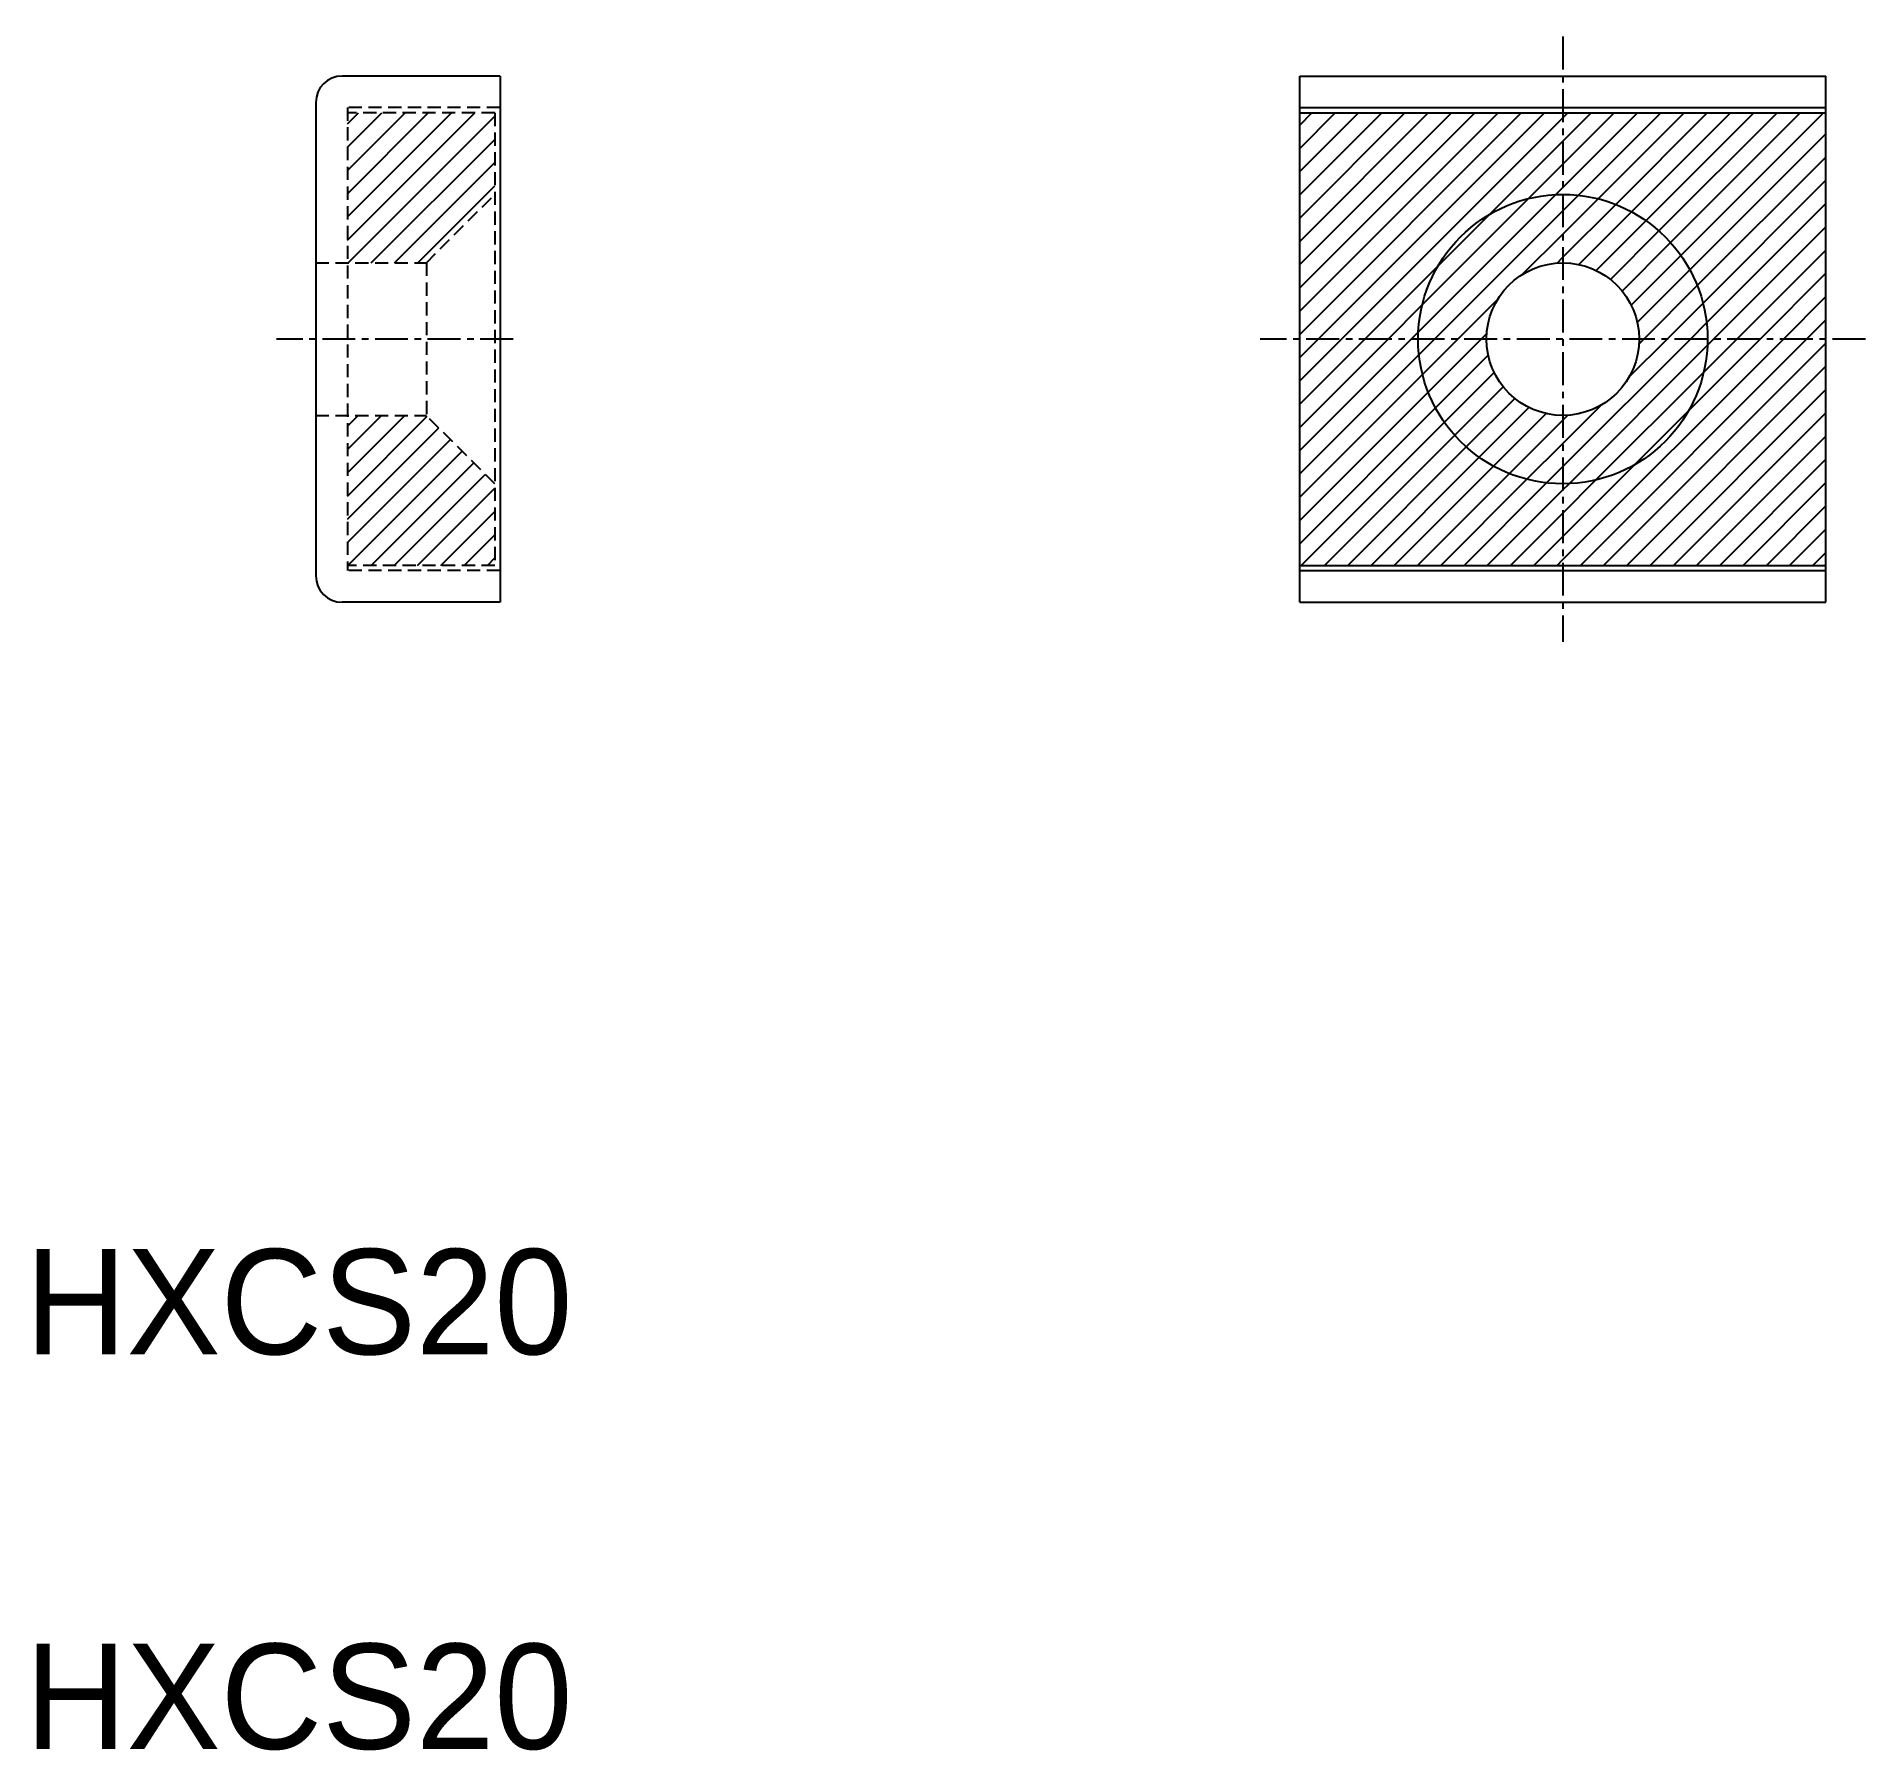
# Model space of a CAD drawing. Extents: x 199.7 to 269.2, y 127.6 to 192.7.
import ezdxf

# ---------------------------------------------------------------- set-up
doc = ezdxf.new("R2010")
doc.units = 0
doc.linetypes.add('CENTER', pattern=[2, 1.25, -0.25, 0.25, -0.25])
doc.linetypes.add('DASHED', pattern=[0.75, 0.5, -0.25])
doc.layers.get('0').update_dxf_attribs({"linetype": 'CONTINUOUS'})
doc.layers.add('CENTER', color=1, linetype='CENTER')

# ---------------------------------------------------------------- blocks, each defined once
blk = doc.blocks.new('*X12')
at = {"color": 0, "linetype": 'CONTINUOUS'}
for p, q in [((247.72, 181.429), (256.14, 189.849)), ((247.72, 182.313), (255.256, 189.849)), ((247.72, 183.197), (254.372, 189.849)), ((247.72, 184.081), (253.488, 189.849)), ((247.72, 184.965), (252.604, 189.849)), ((247.72, 185.849), (251.72, 189.849)), ((247.72, 186.732), (250.837, 189.849)), ((247.72, 187.616), (249.953, 189.849)), ((247.72, 188.5), (249.069, 189.849)), ((247.72, 189.384), (248.185, 189.849)), ((248.424, 181.249), (257.024, 189.849)), ((257.72, 187.01), (260.559, 189.849)), ((257.72, 187.894), (259.675, 189.849)), ((257.72, 188.778), (258.791, 189.849)), ((257.72, 189.661), (257.908, 189.849)), ((258.311, 186.717), (261.443, 189.849)), ((259.061, 186.583), (262.327, 189.849)), ((259.73, 186.368), (263.211, 189.849)), ((260.334, 186.088), (264.095, 189.849)), ((260.88, 185.75), (264.979, 189.849)), ((261.374, 185.36), (265.863, 189.849)), ((261.817, 184.919), (266.746, 189.849)), ((262.209, 184.427), (267.63, 189.849)), ((249.308, 181.249), (257.72, 189.661)), ((254.933, 185.99), (257.72, 188.778)), ((262.549, 183.883), (267.72, 189.055)), ((256.419, 186.592), (257.72, 187.894)), ((262.831, 183.281), (267.72, 188.171)), ((257.453, 186.742), (257.72, 187.01)), ((263.048, 182.615), (267.72, 187.287)), ((252.227, 181.516), (257.453, 186.742)), ((252.377, 182.55), (256.419, 186.592)), ((257.72, 186.126), (258.311, 186.717)), ((257.72, 185.242), (259.061, 186.583)), ((257.72, 184.358), (259.73, 186.368)), ((263.185, 181.868), (267.72, 186.403)), ((252.843, 181.249), (257.72, 186.126)), ((252.979, 184.036), (254.933, 185.99)), ((258.33, 184.084), (260.334, 186.088)), ((258.987, 183.857), (260.88, 185.75)), ((256.191, 183.712), (257.72, 185.242)), ((259.529, 183.515), (261.374, 185.36)), ((259.973, 183.075), (261.817, 184.919)), ((263.45, 181.249), (267.72, 185.519)), ((257.503, 184.14), (257.72, 184.358)), ((260.319, 182.537), (262.209, 184.427)), ((264.334, 181.249), (267.72, 184.635)), ((250.191, 181.249), (252.979, 184.036)), ((260.55, 181.884), (262.549, 183.883)), ((265.218, 181.249), (267.72, 183.751)), ((260.798, 181.249), (262.831, 183.281)), ((266.101, 181.249), (267.72, 182.868)), ((251.075, 181.249), (252.377, 182.55)), ((253.727, 181.249), (255.257, 182.778)), ((261.682, 181.249), (263.048, 182.615)), ((251.959, 181.249), (252.227, 181.516)), ((254.611, 181.249), (254.829, 181.466)), ((262.566, 181.249), (263.185, 181.868)), ((266.985, 181.249), (267.72, 181.984)), ((247.72, 177.01), (251.959, 181.249)), ((247.72, 177.894), (251.075, 181.249)), ((247.72, 178.778), (250.191, 181.249)), ((247.72, 179.661), (249.308, 181.249)), ((247.72, 180.545), (248.424, 181.249)), ((252.252, 180.658), (252.843, 181.249)), ((252.386, 179.908), (253.727, 181.249)), ((252.601, 179.239), (254.611, 181.249)), ((257.72, 172.868), (266.101, 181.249)), ((257.72, 176.403), (262.566, 181.249)), ((257.955, 175.754), (263.215, 181.014)), ((258.385, 172.649), (266.985, 181.249)), ((259.269, 172.649), (267.72, 181.1)), ((260.232, 179.798), (261.682, 181.249)), ((260.615, 181.065), (260.798, 181.249)), ((262.505, 178.536), (265.218, 181.249)), ((263.074, 179.989), (264.334, 181.249)), ((263.215, 181.014), (263.45, 181.249)), ((247.72, 176.126), (252.252, 180.658)), ((252.881, 178.635), (254.885, 180.639)), ((260.153, 172.649), (267.72, 180.216)), ((247.72, 175.242), (252.386, 179.908)), ((253.219, 178.089), (255.112, 179.982)), ((253.609, 177.595), (255.454, 179.44)), ((258.98, 175.895), (263.074, 179.989)), ((247.72, 174.358), (252.601, 179.239)), ((254.05, 177.152), (255.894, 178.996)), ((254.542, 176.76), (256.432, 178.65)), ((257.72, 177.287), (259.171, 178.737)), ((261.037, 172.649), (267.72, 179.332)), ((247.72, 173.474), (252.881, 178.635)), ((247.779, 172.649), (253.219, 178.089)), ((255.086, 176.42), (257.085, 178.419)), ((255.688, 176.138), (257.72, 178.171)), ((257.72, 178.171), (257.904, 178.354)), ((260.433, 176.464), (262.505, 178.536)), ((261.921, 172.649), (267.72, 178.448)), ((248.663, 172.649), (253.609, 177.595)), ((256.354, 175.921), (257.72, 177.287)), ((262.805, 172.649), (267.72, 177.564)), ((249.546, 172.649), (254.05, 177.152)), ((250.43, 172.649), (254.542, 176.76)), ((263.689, 172.649), (267.72, 176.68)), ((251.314, 172.649), (255.086, 176.42)), ((252.198, 172.649), (255.688, 176.138)), ((253.082, 172.649), (256.354, 175.921)), ((257.101, 175.784), (257.72, 176.403)), ((257.72, 173.751), (260.433, 176.464)), ((257.72, 174.635), (258.98, 175.895)), ((253.966, 172.649), (257.101, 175.784)), ((254.85, 172.649), (257.72, 175.519)), ((257.72, 175.519), (257.955, 175.754)), ((264.572, 172.649), (267.72, 175.797)), ((255.734, 172.649), (257.72, 174.635)), ((265.456, 172.649), (267.72, 174.913)), ((266.34, 172.649), (267.72, 174.029)), ((256.618, 172.649), (257.72, 173.751)), ((267.224, 172.649), (267.72, 173.145)), ((257.501, 172.649), (257.72, 172.868))]:
    blk.add_line(p, q, dxfattribs=at)
blk = doc.blocks.new('*X13')
at = {"color": 0, "linetype": 'CONTINUOUS'}
for p, q in [((211.524, 185.007), (216.365, 189.849)), ((211.524, 185.891), (215.481, 189.849)), ((211.524, 186.775), (214.597, 189.849)), ((211.524, 187.659), (213.713, 189.849)), ((211.524, 188.543), (212.83, 189.849)), ((211.524, 189.427), (211.946, 189.849)), ((211.549, 184.149), (217.124, 189.723)), ((212.433, 184.149), (217.124, 188.84)), ((213.317, 184.149), (217.124, 187.956)), ((214.201, 184.149), (217.124, 187.072)), ((211.524, 176.168), (213.704, 178.349)), ((211.524, 177.052), (212.82, 178.349)), ((211.524, 177.936), (211.936, 178.349)), ((211.524, 175.285), (214.556, 178.317)), ((211.524, 174.401), (214.998, 177.875)), ((211.524, 173.517), (215.44, 177.433)), ((211.539, 172.649), (215.882, 176.991)), ((212.423, 172.649), (216.324, 176.549)), ((213.307, 172.649), (216.766, 176.107)), ((214.191, 172.649), (217.124, 175.581)), ((215.075, 172.649), (217.124, 174.697)), ((215.959, 172.649), (217.124, 173.814)), ((216.843, 172.649), (217.124, 172.93))]:
    blk.add_line(p, q, dxfattribs=at)

msp = doc.modelspace()

# ---------------------------------------------------------------- linework, layer by layer
at = {"color": 7, "linetype": 'CONTINUOUS'}
for p, q in [((217.324, 191.249), (211.324, 191.249)), ((217.324, 191.249), (217.324, 171.249)), ((247.72, 191.249), (267.72, 191.249)), ((247.72, 171.249), (247.72, 191.249)), ((267.72, 171.249), (267.72, 191.249)), ((210.324, 190.249), (210.324, 172.249)), ((247.72, 190.049), (267.72, 190.049)), ((247.72, 189.849), (267.72, 189.849)), ((247.72, 172.649), (267.72, 172.649)), ((247.72, 172.449), (267.72, 172.449)), ((217.324, 171.249), (211.324, 171.249)), ((247.72, 171.249), (267.72, 171.249))]:
    msp.add_line(p, q, dxfattribs=at)
at = {"color": 3, "linetype": 'DASHED'}
for p, q in [((211.524, 190.049), (211.524, 172.449)), ((217.324, 190.049), (211.524, 190.049)), ((217.124, 189.849), (211.524, 189.849)), ((217.124, 189.849), (217.124, 172.649)), ((214.524, 184.149), (217.124, 186.749)), ((210.324, 184.149), (214.524, 184.149)), ((214.524, 184.149), (214.524, 178.349)), ((210.324, 178.349), (214.524, 178.349)), ((217.124, 175.749), (214.524, 178.349)), ((217.124, 172.649), (211.524, 172.649)), ((217.324, 172.449), (211.524, 172.449))]:
    msp.add_line(p, q, dxfattribs=at)
at = {"color": 7, "linetype": 'CONTINUOUS'}
for radius in [5.5, 2.9]:
    msp.add_circle((257.72, 181.249), radius, dxfattribs=at)
for centre, start, end in [((211.324, 190.249), 90, 180), ((211.324, 172.249), 180, 270)]:
    msp.add_arc(centre, 1, start, end, dxfattribs=at)
at = {"layer": 'CENTER', "color": 1, "linetype": 'CENTER'}
for p, q in [((257.72, 192.749), (257.72, 169.749)), ((217.824, 181.249), (208.824, 181.249)), ((269.22, 181.249), (246.22, 181.249))]:
    msp.add_line(p, q, dxfattribs=at)

# ---------------------------------------------------------------- block references
at = {"color": 3, "linetype": 'CONTINUOUS'}
for name in ['*X13', '*X12']:
    msp.add_blockref(name, (0, 0), dxfattribs=at)

# ---------------------------------------------------------------- texts
at = {"color": 7, "linetype": 'CONTINUOUS'}
for p in [(199.271, 142.663), (199.271, 127.663)]:
    msp.add_text('HXCS20', height=4, dxfattribs=at).set_placement(p)

doc.saveas('drawing.dxf')
